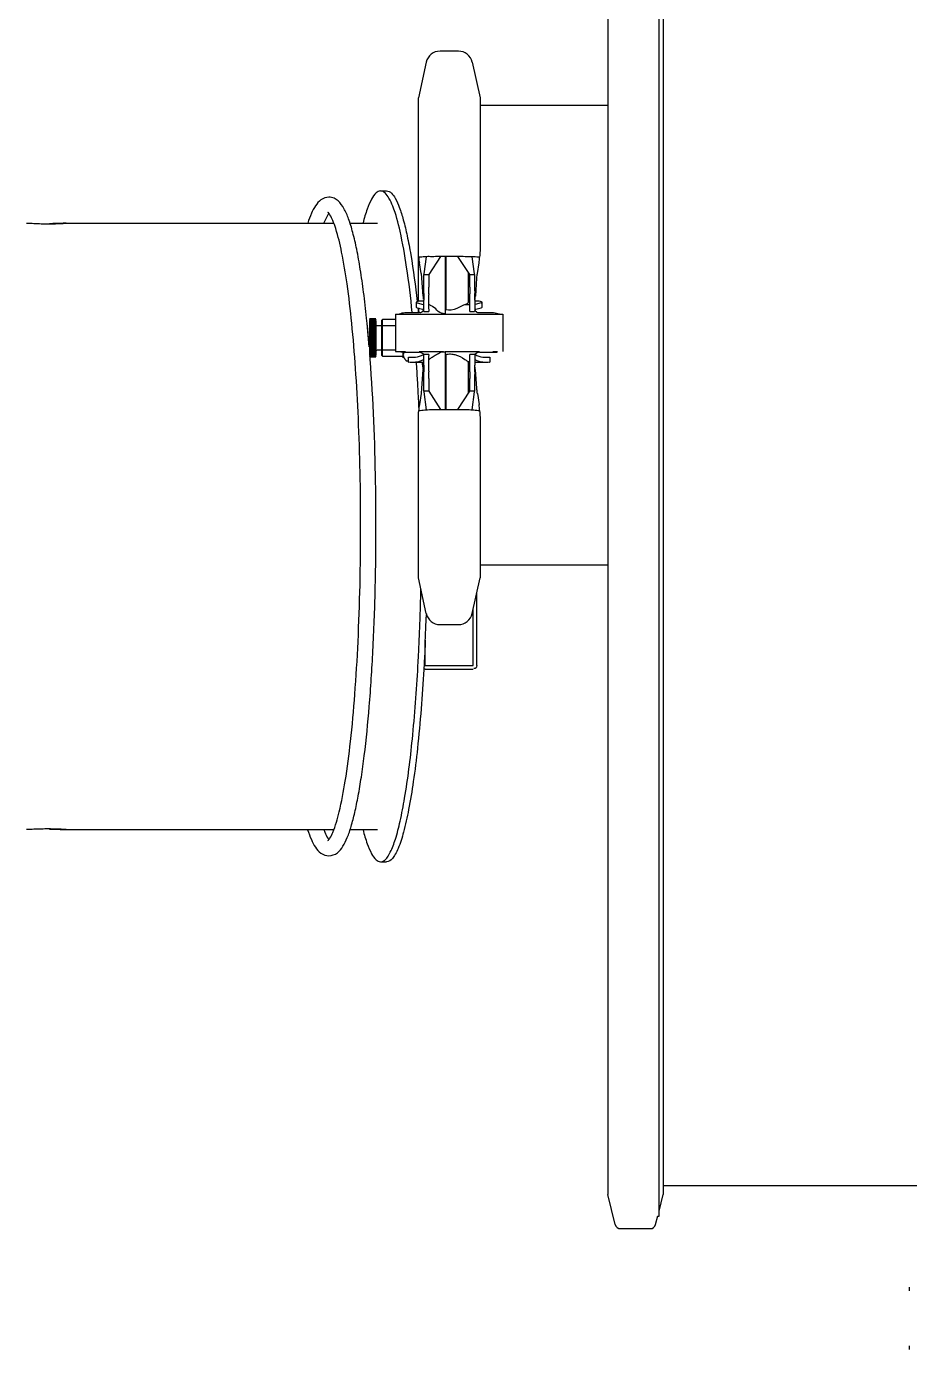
# Model space of a CAD drawing. Header units: millimetres. Extents: x 13935 to 21534, y -198 to 9202.
# Drawn here: x 15240.9 to 15529.3, y 5247 to 5678.9 of the extents above; entities that cross this region are included whole.
import ezdxf

# ---------------------------------------------------------------- set-up
doc = ezdxf.new("R2010")
doc.units = ezdxf.units.MM
doc.header["$LTSCALE"] = 326.7
doc.layers.get('0').update_dxf_attribs({"linetype": 'CONTINUOUS'})
doc.layers.add('02___PRT_ALL_AXES', color=7, linetype='CONTINUOUS')

msp = doc.modelspace()

# ---------------------------------------------------------------- linework, layer by layer
at = {"linetype": 'Continuous', "lineweight": 30}
for p, q in [((15447.48581, 5290.58717), (15447.48581, 5865.58867)), ((15430.73451, 5858.58042), (15430.73451, 5297.59693)), ((15448.83711, 5858.58042), (15448.83711, 5297.59693)), ((15371.48498, 5667.2683), (15368.92318, 5655.62371)), ((15381.99407, 5670.87994), (15375.97755, 5670.87994)), ((15386.48663, 5667.2683), (15389.04844, 5655.62371)), ((15368.92314, 5589.18832), (15368.92314, 5655.62353)), ((15389.04844, 5655.62371), (15389.04848, 5606.56807)), ((15430.73451, 5653.08868), (15389.04844, 5653.08868)), ((15356.55791, 5625.2475), (15358.54281, 5625.2475)), ((15253.88859, 5614.74423), (15253.8395, 5614.74724)), ((15253.88859, 5614.7475), (15341.28336, 5614.7475)), ((15346.59359, 5614.7475), (15355.6, 5614.7475)), ((15371.48498, 5603.77829), (15370.71553, 5598.14281)), ((15371.48502, 5603.7783), (15370.98581, 5603.73718)), ((15376.18581, 5603.84352), (15372.28677, 5597.93215)), ((15381.99407, 5603.84352), (15375.97755, 5603.84352)), ((15377.65247, 5603.81465), (15377.65247, 5585.15195)), ((15377.82887, 5603.81465), (15377.82887, 5586.47952)), ((15385.68485, 5597.93215), (15381.78581, 5603.84352)), ((15386.99723, 5603.73638), (15386.4866, 5603.7783)), ((15387.25608, 5598.14281), (15386.48663, 5603.77829)), ((15369.79383, 5598.28187), (15369.2255, 5601.7314)), ((15369.94297, 5597.73851), (15369.87109, 5597.7198)), ((15370.68644, 5593.86685), (15370.68675, 5597.7189)), ((15370.69815, 5597.9322), (15372.28677, 5597.93209)), ((15372.28677, 5597.93209), (15372.28644, 5593.86673)), ((15385.18581, 5598.68505), (15385.18581, 5588.81926)), ((15385.68484, 5597.93209), (15387.27346, 5597.9322)), ((15385.68518, 5593.86673), (15385.68484, 5597.93209)), ((15387.28486, 5597.7189), (15387.28518, 5593.86685)), ((15388.10053, 5597.7198), (15388.02865, 5597.73851)), ((15388.17774, 5598.28151), (15388.74587, 5601.72965)), ((15369.94738, 5596.74978), (15370.34959, 5590.84807)), ((15387.62202, 5590.84807), (15388.02423, 5596.74978)), ((15370.4123, 5589.28589), (15370.19972, 5589.28589)), ((15385.7188, 5588.98917), (15385.12238, 5588.98917)), ((15387.7719, 5589.28589), (15387.55558, 5589.28589)), ((15361.48581, 5585.03682), (15361.48581, 5572.83867)), ((15361.48581, 5585.03682), (15396.48581, 5585.03682)), ((15369.11445, 5585.42094), (15364.48581, 5585.42094)), ((15368.19972, 5588.90875), (15368.19972, 5587.2754)), ((15368.56859, 5588.6905), (15370.48622, 5588.18086)), ((15368.56859, 5587.05716), (15370.25719, 5586.60838)), ((15368.73762, 5587.03984), (15368.79127, 5586.52675)), ((15368.85702, 5585.88907), (15368.8968, 5585.49845)), ((15368.92314, 5587.05716), (15368.92314, 5585.42094)), ((15370.56944, 5588.15713), (15370.48622, 5588.18086)), ((15370.68543, 5585.87305), (15372.28543, 5585.87305)), ((15384.21049, 5588.18086), (15385.71958, 5588.18086)), ((15385.68619, 5585.87305), (15387.28619, 5585.87305)), ((15387.44429, 5588.22573), (15387.46691, 5588.54306)), ((15389.40302, 5588.6905), (15387.4854, 5588.18086)), ((15387.71443, 5586.60838), (15389.40302, 5587.05716)), ((15393.48581, 5585.42094), (15388.85716, 5585.42094)), ((15389.7719, 5587.2754), (15389.7719, 5588.90875)), ((15396.48581, 5585.03682), (15396.48581, 5572.83867)), ((15354.98581, 5583.53118), (15352.98581, 5583.53118)), ((15352.98581, 5583.45807), (15354.98581, 5583.45807)), ((15354.98581, 5583.40701), (15352.98581, 5583.40701)), ((15352.98581, 5583.39829), (15352.98581, 5583.3485)), ((15352.98581, 5583.31903), (15354.98581, 5583.31903)), ((15352.98581, 5583.26052), (15352.98581, 5583.20165)), ((15354.98581, 5583.25867), (15352.98581, 5583.25867)), ((15352.98581, 5583.15617), (15354.98581, 5583.15617)), ((15352.98581, 5583.09915), (15352.98581, 5583.03143)), ((15354.98581, 5583.08673), (15352.98581, 5583.08673)), ((15352.98581, 5582.97011), (15354.98581, 5582.97011)), ((15352.98581, 5582.91482), (15352.98581, 5582.83851)), ((15354.98581, 5582.89187), (15352.98581, 5582.89187)), ((15352.98581, 5582.78516), (15354.98581, 5582.78516)), ((15352.98581, 5582.7616), (15354.98581, 5582.7616)), ((15352.98581, 5582.70824), (15352.98581, 5582.62366)), ((15354.98581, 5582.67486), (15352.98581, 5582.67486)), ((15354.98581, 5582.65489), (15352.98581, 5582.65489)), ((15352.98581, 5582.57245), (15354.98581, 5582.57245)), ((15352.98581, 5582.53145), (15354.98581, 5582.53145)), ((15352.98581, 5582.48025), (15352.98581, 5571.97515)), ((15354.98581, 5582.43656), (15352.98581, 5582.43656)), ((15354.98581, 5582.42904), (15352.98581, 5582.42904)), ((15352.98581, 5582.28058), (15354.98581, 5582.28058)), ((15354.98581, 5582.18288), (15352.98581, 5582.18288)), ((15354.98581, 5582.17792), (15352.98581, 5582.17792)), ((15352.98581, 5582.00997), (15354.98581, 5582.00997)), ((15354.98581, 5581.91736), (15352.98581, 5581.91736)), ((15354.98581, 5581.89994), (15352.98581, 5581.89994)), ((15352.98581, 5581.81278), (15354.98581, 5581.81278)), ((15352.98581, 5581.7207), (15354.98581, 5581.7207)), ((15354.98581, 5581.63354), (15352.98581, 5581.63354)), ((15354.98581, 5581.60373), (15352.98581, 5581.60373)), ((15352.98581, 5581.52237), (15354.98581, 5581.52237)), ((15352.98581, 5581.4139), (15354.98581, 5581.4139)), ((15354.98581, 5581.33254), (15352.98581, 5581.33254)), ((15354.98581, 5581.29045), (15352.98581, 5581.29045)), ((15352.98581, 5581.21522), (15354.98581, 5581.21522)), ((15352.98581, 5581.09078), (15354.98581, 5581.09078)), ((15354.98581, 5581.01555), (15352.98581, 5581.01555)), ((15354.98581, 5580.96135), (15352.98581, 5580.96135)), ((15352.98581, 5580.89253), (15354.98581, 5580.89253)), ((15352.98581, 5580.75263), (15354.98581, 5580.75263)), ((15354.98581, 5580.68381), (15352.98581, 5580.68381)), ((15354.98581, 5580.61772), (15352.98581, 5580.61772)), ((15352.98581, 5580.55559), (15354.98581, 5580.55559)), ((15352.98581, 5580.40077), (15354.98581, 5580.40077)), ((15354.98581, 5580.33864), (15352.98581, 5580.33864)), ((15354.98581, 5583.39829), (15354.98581, 5583.3485)), ((15354.98581, 5583.26052), (15354.98581, 5583.20165)), ((15354.98581, 5583.09915), (15354.98581, 5583.03143)), ((15354.98581, 5582.91482), (15354.98581, 5582.83851)), ((15354.98581, 5582.70824), (15354.98581, 5582.62366)), ((15354.98581, 5582.48025), (15354.98581, 5571.97515)), ((15355.0528, 5581.52928), (15355.23578, 5581.34633)), ((15355.23578, 5581.34633), (15355.48581, 5581.27933)), ((15355.48581, 5581.27933), (15361.48581, 5581.27933)), ((15356.98581, 5571.48067), (15356.98581, 5583.07906)), ((15356.98582, 5583.07907), (15357.18583, 5583.27905)), ((15357.18581, 5571.28084), (15357.18581, 5583.27903)), ((15361.48581, 5583.27903), (15357.18581, 5583.27903)), ((15354.98581, 5580.26091), (15352.98581, 5580.26091)), ((15352.98581, 5580.20572), (15354.98581, 5580.20572)), ((15352.98581, 5580.03659), (15354.98581, 5580.03659)), ((15354.98581, 5579.9814), (15352.98581, 5579.9814)), ((15354.98581, 5579.89234), (15352.98581, 5579.89234)), ((15352.98581, 5579.84431), (15354.98581, 5579.84431)), ((15352.98581, 5579.66153), (15354.98581, 5579.66153)), ((15354.98581, 5579.6135), (15352.98581, 5579.6135)), ((15354.98581, 5579.51346), (15352.98581, 5579.51346)), ((15352.98581, 5579.47277), (15354.98581, 5579.47277)), ((15352.98581, 5579.27708), (15354.98581, 5579.27708)), ((15354.98581, 5579.23638), (15352.98581, 5579.23638)), ((15354.98581, 5579.12577), (15352.98581, 5579.12577)), ((15352.98581, 5579.09258), (15354.98581, 5579.09258)), ((15352.98581, 5578.88474), (15354.98581, 5578.88474)), ((15354.98581, 5578.85155), (15352.98581, 5578.85155)), ((15354.98581, 5578.73079), (15352.98581, 5578.73079)), ((15352.98581, 5578.70523), (15354.98581, 5578.70523)), ((15352.98581, 5578.48607), (15354.98581, 5578.48607)), ((15354.98581, 5578.46051), (15352.98581, 5578.46051)), ((15354.98581, 5578.33009), (15352.98581, 5578.33009)), ((15352.98581, 5578.31227), (15354.98581, 5578.31227)), ((15352.98581, 5578.08264), (15354.98581, 5578.08264)), ((15354.98581, 5578.06482), (15352.98581, 5578.06482)), ((15354.98581, 5577.92524), (15352.98581, 5577.92524)), ((15352.98581, 5577.91522), (15354.98581, 5577.91522)), ((15352.98581, 5577.67604), (15354.98581, 5577.67604)), ((15354.98581, 5577.66603), (15352.98581, 5577.66603)), ((15354.98581, 5577.51784), (15352.98581, 5577.51784)), ((15352.98581, 5577.51567), (15354.98581, 5577.51567)), ((15352.98581, 5577.26788), (15354.98581, 5577.26788)), ((15354.98581, 5577.26571), (15352.98581, 5577.26571)), ((15352.98581, 5577.11519), (15354.98581, 5577.11519)), ((15354.98581, 5577.10951), (15352.98581, 5577.10951)), ((15354.98581, 5576.86545), (15352.98581, 5576.86545)), ((15352.98581, 5576.85977), (15354.98581, 5576.85977)), ((15352.98581, 5576.71536), (15354.98581, 5576.71536)), ((15354.98581, 5576.70185), (15352.98581, 5576.70185)), ((15354.98581, 5576.46682), (15352.98581, 5576.46682)), ((15352.98581, 5576.45331), (15354.98581, 5576.45331)), ((15352.98581, 5576.31776), (15354.98581, 5576.31776)), ((15354.98581, 5576.29647), (15352.98581, 5576.29647)), ((15354.98581, 5576.07141), (15352.98581, 5576.07141)), ((15352.98581, 5576.05012), (15354.98581, 5576.05012)), ((15352.98581, 5575.92395), (15354.98581, 5575.92395)), ((15354.98581, 5575.89497), (15352.98581, 5575.89497)), ((15354.98581, 5575.68076), (15352.98581, 5575.68076)), ((15352.98581, 5575.65178), (15354.98581, 5575.65178)), ((15352.98581, 5575.5355), (15354.98581, 5575.5355)), ((15354.98581, 5575.49893), (15352.98581, 5575.49893)), ((15354.98581, 5575.29643), (15352.98581, 5575.29643)), ((15352.98581, 5575.25986), (15354.98581, 5575.25986)), ((15352.98581, 5575.15393), (15354.98581, 5575.15393)), ((15354.98581, 5575.10993), (15352.98581, 5575.10993)), ((15354.98581, 5574.91992), (15352.98581, 5574.91992)), ((15352.98581, 5574.87592), (15354.98581, 5574.87592)), ((15352.98581, 5574.78075), (15354.98581, 5574.78075)), ((15354.98581, 5574.72949), (15352.98581, 5574.72949)), ((15354.98581, 5574.55273), (15352.98581, 5574.55273)), ((15352.98581, 5574.50147), (15354.98581, 5574.50147)), ((15352.98581, 5574.41743), (15354.98581, 5574.41743)), ((15354.98581, 5574.35912), (15352.98581, 5574.35912)), ((15354.98581, 5574.1963), (15352.98581, 5574.1963)), ((15352.98581, 5574.13798), (15354.98581, 5574.13798)), ((15352.98581, 5574.06541), (15354.98581, 5574.06541)), ((15354.98581, 5574.00027), (15352.98581, 5574.00027)), ((15354.98581, 5573.85204), (15352.98581, 5573.85204)), ((15352.98581, 5573.78689), (15354.98581, 5573.78689)), ((15352.98581, 5573.72608), (15354.98581, 5573.72608)), ((15354.98581, 5573.65436), (15352.98581, 5573.65436)), ((15354.98581, 5573.5213), (15352.98581, 5573.5213)), ((15352.98581, 5573.44959), (15354.98581, 5573.44959)), ((15352.98581, 5573.40077), (15354.98581, 5573.40077)), ((15354.98581, 5573.32277), (15352.98581, 5573.32277)), ((15354.98581, 5573.20541), (15352.98581, 5573.20541)), ((15352.98581, 5573.1274), (15354.98581, 5573.1274)), ((15352.98581, 5573.09078), (15354.98581, 5573.09078)), ((15354.98581, 5573.00679), (15352.98581, 5573.00679)), ((15354.98581, 5572.90559), (15352.98581, 5572.90559)), ((15352.98581, 5572.8216), (15354.98581, 5572.8216)), ((15352.98581, 5572.79731), (15354.98581, 5572.79731)), ((15354.98581, 5572.70767), (15352.98581, 5572.70767)), ((15352.98581, 5572.5334), (15354.98581, 5572.5334)), ((15352.98581, 5572.52154), (15354.98581, 5572.52154)), ((15354.98581, 5572.4266), (15352.98581, 5572.4266)), ((15352.98581, 5572.26454), (15354.98581, 5572.26454)), ((15352.98581, 5572.26392), (15354.98581, 5572.26392)), ((15354.98581, 5572.16469), (15352.98581, 5572.16469)), ((15352.98581, 5572.02734), (15354.98581, 5572.02734)), ((15352.98581, 5572.01425), (15354.98581, 5572.01425)), ((15354.98581, 5571.92296), (15352.98581, 5571.92296)), ((15354.98581, 5571.88974), (15352.98581, 5571.88974)), ((15352.98581, 5571.83754), (15352.98581, 5571.75662)), ((15352.98581, 5571.81087), (15354.98581, 5571.81087)), ((15352.98581, 5571.78535), (15354.98581, 5571.78535)), ((15354.98581, 5571.70237), (15352.98581, 5571.70237)), ((15354.98581, 5571.83754), (15354.98581, 5571.75662)), ((15355.23578, 5573.21355), (15355.0528, 5573.03059)), ((15355.48581, 5573.28054), (15355.23578, 5573.21355)), ((15361.48581, 5573.28054), (15355.48581, 5573.28054)), ((15364.73581, 5572.70238), (15363.19601, 5572.70238)), ((15363.98576, 5570.77443), (15363.98581, 5572.61139)), ((15364.48581, 5572.57134), (15369.11445, 5572.57134)), ((15377.09865, 5572.70238), (15369.11445, 5572.70238)), ((15370.6812, 5571.79292), (15370.68543, 5571.85815)), ((15370.68295, 5571.80731), (15370.68543, 5571.85815)), ((15372.28543, 5571.85815), (15370.68543, 5571.85815)), ((15372.28543, 5571.85815), (15372.27903, 5571.75969)), ((15377.09865, 5572.70238), (15377.65729, 5572.70387)), ((15377.65247, 5572.68805), (15377.65247, 5553.85107)), ((15377.82887, 5571.88598), (15377.82887, 5553.85107)), ((15388.85717, 5572.7029), (15385.18581, 5572.70322)), ((15388.85713, 5572.70279), (15385.18583, 5572.70326)), ((15385.69258, 5571.75969), (15385.68619, 5571.85815)), ((15387.28619, 5571.85815), (15385.68619, 5571.85815)), ((15387.28619, 5571.85815), (15387.29042, 5571.79293)), ((15387.28619, 5571.85815), (15387.28866, 5571.80732)), ((15388.85716, 5572.57134), (15393.48581, 5572.57134)), ((15394.77561, 5572.70238), (15393.23579, 5572.70242)), ((15352.98581, 5571.63239), (15352.98581, 5571.55989)), ((15352.98581, 5571.57814), (15354.98581, 5571.57814)), ((15354.98581, 5571.5038), (15352.98581, 5571.5038)), ((15352.98581, 5571.44953), (15352.98581, 5571.38573)), ((15352.98581, 5571.39344), (15354.98581, 5571.39344)), ((15354.98581, 5571.32802), (15352.98581, 5571.32802)), ((15352.98581, 5571.28967), (15352.98581, 5571.23484)), ((15352.98581, 5571.23196), (15354.98581, 5571.23196)), ((15354.98581, 5571.17573), (15352.98581, 5571.17573)), ((15352.98581, 5571.09435), (15354.98581, 5571.09435)), ((15354.98581, 5571.04753), (15352.98581, 5571.04753)), ((15354.98581, 5571.63239), (15354.98581, 5571.55989)), ((15354.98581, 5571.44953), (15354.98581, 5571.38573)), ((15354.98581, 5571.28967), (15354.98581, 5571.23484)), ((15357.18583, 5571.28082), (15356.98582, 5571.4808)), ((15357.18581, 5571.28084), (15363.98581, 5571.28084)), ((15364.98525, 5569.77607), (15364.91106, 5569.84819)), ((15364.98525, 5569.77607), (15365.73822, 5569.77607)), ((15365.73819, 5569.36753), (15365.73819, 5570.96729)), ((15365.73822, 5570.96737), (15365.83041, 5570.97232)), ((15365.73822, 5569.36762), (15365.83041, 5569.37256)), ((15365.83041, 5570.97232), (15368.02334, 5571.02602)), ((15365.83041, 5569.37256), (15368.02334, 5569.42626)), ((15366.23819, 5569.35884), (15370.59456, 5569.35884)), ((15370.21999, 5569.30748), (15370.22957, 5569.16463)), ((15370.24885, 5569.43988), (15370.25866, 5569.29758)), ((15370.35997, 5567.79703), (15370.40209, 5567.15634)), ((15372.37408, 5570.27731), (15372.50712, 5570.3694)), ((15385.71929, 5569.41066), (15385.08704, 5569.41066)), ((15385.18581, 5569.43158), (15385.18581, 5559.15883)), ((15387.4436, 5569.35884), (15391.73342, 5569.35884)), ((15389.94828, 5571.02602), (15392.1412, 5570.97232)), ((15389.94828, 5569.42626), (15392.1412, 5569.37256)), ((15392.1412, 5570.97232), (15392.2334, 5570.96737)), ((15392.1412, 5569.37256), (15392.2334, 5569.36761)), ((15392.23342, 5570.96729), (15392.23342, 5569.36753)), ((15370.37038, 5566.99368), (15369.94738, 5560.71456)), ((15370.68675, 5560.15363), (15370.68644, 5564.05092)), ((15372.28644, 5564.05103), (15372.28677, 5559.93794)), ((15385.68484, 5559.93794), (15385.68518, 5564.05103)), ((15387.28518, 5564.05092), (15387.28486, 5560.15363)), ((15388.02423, 5560.71456), (15387.60123, 5566.99368)), ((15368.80654, 5560.68138), (15368.77229, 5561.2969)), ((15368.88904, 5559.15578), (15368.85878, 5559.72264)), ((15369.79388, 5559.14162), (15369.22574, 5555.50889)), ((15369.87109, 5559.72553), (15369.94297, 5559.74425)), ((15372.28677, 5559.93794), (15370.69815, 5559.93783)), ((15370.71553, 5559.7162), (15371.48499, 5553.78584)), ((15372.28677, 5559.93788), (15376.18581, 5553.85107)), ((15381.78581, 5553.85107), (15385.68485, 5559.93788)), ((15387.27346, 5559.93783), (15385.68484, 5559.93794)), ((15386.48663, 5553.78584), (15387.25608, 5559.7162)), ((15388.02865, 5559.74425), (15388.10053, 5559.72553)), ((15388.17778, 5559.14124), (15388.74612, 5555.50705)), ((15368.92314, 5498.93634), (15368.92314, 5550.53438)), ((15370.98546, 5553.74461), (15371.48502, 5553.78585)), ((15375.97755, 5553.85107), (15381.99407, 5553.85107)), ((15386.4866, 5553.78585), (15386.98581, 5553.74473)), ((15389.04848, 5550.53441), (15389.04844, 5498.93616)), ((15430.73451, 5503.08868), (15389.04844, 5503.08868)), ((15371.48498, 5487.29157), (15368.92318, 5498.93616)), ((15386.48663, 5487.29157), (15389.04844, 5498.93616)), ((15387.94722, 5470.33445), (15387.94722, 5493.93063)), ((15386.74722, 5470.33445), (15386.74722, 5488.47609)), ((15371.37508, 5483.8676), (15371.37279, 5483.81522)), ((15371.39107, 5483.82786), (15371.38908, 5483.77466)), ((15375.97755, 5483.67994), (15381.99407, 5483.67994)), ((15371.14722, 5470.33445), (15371.14722, 5478.65736)), ((15368.76649, 5470.09496), (15368.78241, 5470.37902)), ((15370.67887, 5469.2239), (15370.67285, 5469.12945)), ((15370.69766, 5469.15185), (15370.69209, 5469.05549)), ((15370.75121, 5470.35968), (15370.74636, 5470.28355)), ((15370.76365, 5470.31344), (15370.75928, 5470.23543)), ((15371.14722, 5470.33445), (15386.74722, 5470.33445)), ((15371.14722, 5469.09923), (15386.74722, 5469.09923)), ((15253.8395, 5416.74775), (15253.88859, 5416.75076)), ((15253.88859, 5416.7475), (15341.32887, 5416.7475)), ((15346.62059, 5416.7475), (15355.6, 5416.7475)), ((15356.55791, 5406.2475), (15358.54281, 5406.2475)), ((15448.83711, 5300.58868), (15473.98581, 5300.58868)), ((15501.98581, 5300.58868), (15558.48582, 5300.58868)), ((15433.19637, 5287.84796), (15430.73451, 5297.59693)), ((15447.48581, 5292.24578), (15448.83711, 5297.59693)), ((15446.37525, 5287.84796), (15447.09243, 5290.68802)), ((15447.06735, 5290.58868), (15447.48581, 5290.58868)), ((15434.94158, 5286.48868), (15444.63003, 5286.48868)), ((15529.28824, 5266.22827), (15529.28824, 5267.42827)), ((15529.28824, 5247.02827), (15529.28824, 5248.22827))]:
    msp.add_line(p, q, dxfattribs=at)
at = {"linetype": 'ByBlock'}
msp.add_line((15473.98581, 5300.58868), (15501.98581, 5300.58868), dxfattribs=at)
at = {"linetype": 'Continuous', "lineweight": 30}
for points in [[(15370.68675, 5597.7189), (15370.68802, 5597.79003), (15370.69182, 5597.86117), (15370.69815, 5597.9322)], [(15370.71553, 5598.14281), (15370.7073, 5598.07323), (15370.70151, 5598.00306), (15370.69815, 5597.93215)], [(15387.27347, 5597.93215), (15387.27011, 5598.00306), (15387.26432, 5598.07323), (15387.25608, 5598.14281)], [(15387.27346, 5597.9322), (15387.27979, 5597.86117), (15387.2836, 5597.79002), (15387.28486, 5597.7189)], [(15377.77785, 5585.94316), (15377.80173, 5586.21753), (15377.82887, 5586.47952)], [(15377.66255, 5572.69949), (15377.68973, 5572.68571), (15377.70601, 5572.64081), (15377.71936, 5572.57134)], [(15370.69815, 5559.93783), (15370.69182, 5560.00969), (15370.68802, 5560.08168), (15370.68675, 5560.15363)], [(15370.69815, 5559.93788), (15370.70151, 5559.86327), (15370.7073, 5559.78942), (15370.71553, 5559.7162)], [(15387.25608, 5559.7162), (15387.26432, 5559.78942), (15387.27011, 5559.86327), (15387.27347, 5559.93788)], [(15387.28486, 5560.15363), (15387.2836, 5560.08167), (15387.27979, 5560.00969), (15387.27346, 5559.93783)]]:
    msp.add_lwpolyline(points, dxfattribs=at)
for centre, radius, start, end in [((15375.97755, 5666.27994), 4.6, 90, 167.5906461), ((15381.99407, 5666.27994), 4.6, 12.4074185, 90), ((15148.82712, 5594.18692), 221.85955, 359.3660062, 359.9173245), ((15147.54044, 5594.19941), 224.74625, 359.3617187, 359.9152032), ((15610.2918, 5594.19875), 224.60687, 180.0846804, 180.6380574), ((15609.16846, 5594.18704), 221.88352, 180.0826958, 180.6340311), ((15416.72288, 5592.37256), 46.27361, 180.687194, 181.9636872), ((15443.24119, 5593.22446), 72.80557, 181.9186123, 182.640819), ((16028.01235, 5584.69346), 657.37695, 179.38651878, 179.57527181), ((16002.26467, 5584.93601), 630.02819, 179.38524549, 179.58065458), ((14754.05836, 5584.92111), 631.67684, 0.41974524, 0.61466212), ((14730.43625, 5584.69789), 656.89994, 0.42459636, 0.61351427), ((15314.16273, 5593.24521), 73.37363, 357.3052713, 358.0800328), ((15394.36793, 5590.76644), 8.28396, 214.7066248, 215.6084897), ((15388.54918, 5571.06234), 17.88179, 177.7668364, 177.9792167), ((15382.24392, 5571.30882), 11.57171, 177.531035, 177.7698449), ((15375.72705, 5571.3088), 11.57236, 2.2301228, 2.4689603), ((15369.41629, 5571.06211), 17.88794, 2.0205108, 2.2331201), ((15370.02444, 5574.66974), 7.02434, 223.2958333, 224.1606993), ((14766.93764, 5527.80958), 604.74582, 3.79131981, 3.93381124), ((15448.99125, 5564.26251), 78.55909, 177.3465135, 178.0760161), ((16039.52143, 5573.37877), 668.8869, 180.43114503, 180.61521475), ((16014.39378, 5573.14027), 642.15819, 180.42630091, 180.61649416), ((14745.32549, 5573.12435), 640.41047, 359.38340547, 359.57409833), ((14717.94158, 5573.38353), 669.39553, 359.38482021, 359.56872351), ((15311.73894, 5564.36376), 75.79867, 1.9174966, 2.508286), ((15148.00978, 5563.73805), 222.67688, 0.0805159, 0.6326387), ((15146.94395, 5563.72664), 225.34272, 0.0824657, 0.6367426), ((15611.16401, 5563.72599), 225.47907, 179.3630296, 179.9174197), ((15609.93836, 5563.73816), 222.65341, 179.3673993, 179.9195041), ((15341.23039, 5565.30926), 46.29212, 0.7039415, 1.969268), ((14660.77714, 5521.66603), 709.10361, 2.74270495, 3.03059579), ((14581.99774, 5513.33526), 789.94463, 357.85928927, 358.02441665), ((15375.97755, 5488.27994), 4.6, 192.4093539, 270), ((15381.99407, 5488.27994), 4.6, 270, 347.5925815), ((14607.28566, 5512.37106), 764.63834, 357.46646951, 357.85671879), ((15434.94158, 5288.28868), 1.8, 194.1723377, 270), ((15444.63003, 5288.28868), 1.8, 270, 345.8276623)]:
    msp.add_arc(centre, radius, start, end, dxfattribs=at)
for centre, major_axis, ratio, start_param, end_param in [((15370.19972, 5588.90875), (2, 0), 0.188572413, 1.570796327, 3.758686802), ((15387.7719, 5588.90875), (2, 0), 0.188572413, -0.617094148, 1.570796327), ((15370.19972, 5587.2754), (2, 0), 0.188572413, -3.141589156, -2.524498505), ((15369.82775, 5583.66), (0.07443, 2.99954), 0.709207113, -0.249873934, -0.168165305), ((15388.14386, 5583.66), (-0.07443, 2.99954), 0.709207113, 0.168165305, 0.330808272), ((15387.7719, 5587.2754), (2, 0), 0.188572413, -0.617094148, -0.00000352), ((15368.02334, 5579.02481), (0.19848, 7.99876), 0.709207113, 3.176566304, 3.633813091), ((15389.94828, 5579.02481), (-0.19848, 7.99876), 0.709207113, -3.640313679, -3.176566304), ((15368.02334, 5579.02481), (0.23817, 9.59851), 0.709207113, -3.106619003, -2.720515686), ((15389.94828, 5579.02481), (-0.23817, 9.59851), 0.709207113, 2.720515724, 3.106619003)]:
    msp.add_ellipse(centre, major_axis=major_axis, ratio=ratio, start_param=start_param, end_param=end_param, dxfattribs=at)
for points, knots in [([(15356.55791, 5625.2475), (15356.01938, 5625.2475), (15354.72602, 5624.49575), (15353.38688, 5622.31669), (15352.00147, 5619.00471), (15351.23559, 5616.34761), (15350.8387, 5614.82487)], [0, 0, 0, 0, 0.130778863, 0.329482076, 0.61785677, 1, 1, 1, 1]), ([(15358.04154, 5624.57739), (15357.92497, 5624.68298), (15357.50077, 5625.02805), (15356.94986, 5625.2475), (15356.55791, 5625.2475)], [0, 0, 0, 0, 0.28636771, 1, 1, 1, 1]), ([(15366.90987, 5585.51848), (15366.4069, 5590.47849), (15365.35342, 5599.38239), (15363.32389, 5610.99482), (15361.35809, 5618.57429), (15359.5276, 5622.70078), (15358.55942, 5624.10826), (15358.04154, 5624.57739)], [0, 0, 0, 0, 0.370070347, 0.664965352, 0.875545622, 0.94813017, 1, 1, 1, 1]), ([(15358.54276, 5625.2475), (15359.76478, 5625.24755), (15361.46635, 5622.91607), (15362.84247, 5619.65348), (15364.14919, 5615.48581), (15365.35557, 5610.33108), (15367.01162, 5601.45209), (15367.94213, 5594.26997), (15368.50769, 5589.16862)], [0, 0, 0, 0, 0.095807743, 0.180728406, 0.292954895, 0.432250531, 0.597595241, 1, 1, 1, 1]), ([(15240.93779, 5614.74747), (15241.75625, 5614.74749), (15244.16918, 5614.56388), (15246.58716, 5614.53389), (15248.1859, 5614.53389)], [0, 0, 0, 0, 0.338600187, 1, 1, 1, 1]), ([(15248.1859, 5614.53387), (15248.93039, 5614.53387), (15250.00479, 5614.54519), (15251.35923, 5614.58882), (15252.211, 5614.61957), (15252.8797, 5614.67166), (15253.43244, 5614.6712), (15253.66319, 5614.75913), (15253.88907, 5614.70846), (15253.88858, 5614.74429)], [0, 0, 0, 0, 0.391237413, 0.563918156, 0.713652313, 0.83563137, 0.925790991, 0.981170259, 1, 1, 1, 1]), ([(15253.65976, 5614.74316), (15253.41438, 5614.73451), (15251.67477, 5614.64866), (15249.93418, 5614.57769), (15248.43827, 5614.55081)], [0, 0, 0, 0, 0.140977523, 1, 1, 1, 1]), ([(15253.83939, 5614.74747), (15253.81489, 5614.74747), (15253.755, 5614.7463), (15253.69513, 5614.7444), (15253.65976, 5614.74316)], [0, 0, 0, 0, 0.409055103, 1, 1, 1, 1]), ([(15374.45097, 5603.80745), (15374.09773, 5603.795), (15373.11013, 5603.73771), (15372.11824, 5603.83062), (15371.48502, 5603.7783)], [0, 0, 0, 0, 0.357444977, 1, 1, 1, 1]), ([(15386.4866, 5603.7783), (15386.35931, 5603.78881), (15385.36886, 5603.71587), (15384.38107, 5603.77712), (15383.52054, 5603.80746)], [0, 0, 0, 0, 0.129170568, 1, 1, 1, 1]), ([(15369.79389, 5598.2815), (15369.80801, 5598.1958), (15369.83489, 5598.00867), (15369.85859, 5597.82115), (15369.87109, 5597.71976)], [0, 0, 0, 0, 0.459538687, 1, 1, 1, 1]), ([(15369.87109, 5597.71976), (15369.88095, 5597.62399), (15369.90155, 5597.42108), (15369.91798, 5597.21776), (15369.92519, 5597.11033)], [0, 0, 0, 0, 0.472063238, 1, 1, 1, 1]), ([(15388.10053, 5597.71973), (15388.10505, 5597.75636), (15388.11397, 5597.82799), (15388.12315, 5597.8996), (15388.12772, 5597.93459)], [0, 0, 0, 0, 0.511183515, 1, 1, 1, 1]), ([(15388.12772, 5597.93459), (15388.13574, 5597.9959), (15388.15138, 5598.11156), (15388.1688, 5598.22698), (15388.17773, 5598.28113)], [0, 0, 0, 0, 0.529786701, 1, 1, 1, 1]), ([(15369.92519, 5597.11033), (15369.92896, 5597.05404), (15369.93602, 5596.93658), (15369.94142, 5596.81903), (15369.94381, 5596.75783)], [0, 0, 0, 0, 0.479517203, 1, 1, 1, 1]), ([(15370.45259, 5591.81757), (15370.44927, 5592.12364), (15370.56067, 5592.39225), (15370.38856, 5593.07741), (15370.50276, 5593.0759)], [0, 0, 0, 0, 0.728254505, 1, 1, 1, 1]), ([(15370.68543, 5585.87305), (15370.68166, 5585.98776), (15370.64108, 5587.21833), (15370.64631, 5588.45006), (15370.65347, 5589.56649)], [0, 0, 0, 0, 0.093216092, 1, 1, 1, 1]), ([(15372.25335, 5589.54712), (15372.25035, 5589.07305), (15372.24609, 5587.84829), (15372.2608, 5586.62335), (15372.28543, 5585.87305)], [0, 0, 0, 0, 0.387073565, 1, 1, 1, 1]), ([(15385.68619, 5585.87305), (15385.68993, 5585.98723), (15385.7303, 5587.21188), (15385.72529, 5588.43767), (15385.71825, 5589.54869)], [0, 0, 0, 0, 0.093239426, 1, 1, 1, 1]), ([(15387.31815, 5589.56587), (15387.3212, 5589.08951), (15387.3256, 5587.85851), (15387.31095, 5586.62731), (15387.28619, 5585.87305)], [0, 0, 0, 0, 0.386969394, 1, 1, 1, 1]), ([(15387.46885, 5593.0759), (15387.52819, 5593.07668), (15387.46273, 5592.71851), (15387.59484, 5592.1317), (15387.51304, 5591.32556), (15387.49517, 5590.78694)], [0, 0, 0, 0, 0.077656781, 0.294736241, 1, 1, 1, 1]), ([(15369.60934, 5585.47854), (15369.55481, 5585.47854), (15369.43839, 5585.49405), (15369.32967, 5585.53782), (15369.27517, 5585.56629)], [0, 0, 0, 0, 0.470009436, 1, 1, 1, 1]), ([(15370.33866, 5585.94316), (15370.39878, 5586.02712), (15370.5138, 5586.194), (15370.62207, 5586.36538), (15370.67318, 5586.45061)], [0, 0, 0, 0, 0.509565209, 1, 1, 1, 1]), ([(15375.39007, 5585.94316), (15374.87326, 5586.49703), (15374.11795, 5587.13237), (15373.29783, 5587.66298), (15373.10859, 5587.77329)], [0, 0, 0, 0, 0.775705373, 1, 1, 1, 1]), ([(15384.1512, 5588.16251), (15383.20377, 5587.86155), (15381.41227, 5586.57958), (15378.97972, 5586.078), (15377.82887, 5586.47952)], [0, 0, 0, 0, 0.44920831, 1, 1, 1, 1]), ([(15384.21049, 5588.18086), (15384.30756, 5588.20848), (15384.4847, 5588.2649), (15384.65666, 5588.33593), (15384.73309, 5588.37268)], [0, 0, 0, 0, 0.54339355, 1, 1, 1, 1]), ([(15384.73309, 5588.37268), (15384.83334, 5588.42087), (15384.99776, 5588.512), (15385.1362, 5588.65319), (15385.16616, 5588.72442)], [0, 0, 0, 0, 0.590053262, 1, 1, 1, 1]), ([(15385.16616, 5588.72442), (15385.17258, 5588.73968), (15385.18255, 5588.77081), (15385.18597, 5588.80336), (15385.18595, 5588.81926)], [0, 0, 0, 0, 0.509978011, 1, 1, 1, 1]), ([(15387.33406, 5586.3922), (15387.36925, 5586.33485), (15387.44232, 5586.21968), (15387.51854, 5586.10657), (15387.55787, 5586.04977)], [0, 0, 0, 0, 0.493364719, 1, 1, 1, 1]), ([(15387.93901, 5585.65422), (15387.91109, 5585.69321), (15387.86677, 5585.79199), (15387.85971, 5585.89909), (15387.86221, 5585.95658)], [0, 0, 0, 0, 0.454557915, 1, 1, 1, 1]), ([(15363.19601, 5572.70238), (15362.78037, 5572.70582), (15362.16985, 5572.64984), (15361.73285, 5572.77102), (15361.48581, 5572.70969), (15361.48581, 5572.74945)], [0, 0, 0, 0, 0.728573581, 0.930303043, 1, 1, 1, 1]), ([(15364.12636, 5572.42296), (15364.08901, 5572.33073), (15364.02699, 5572.14372), (15363.99386, 5571.94922), (15363.98581, 5571.85275)], [0, 0, 0, 0, 0.506893184, 1, 1, 1, 1]), ([(15370.71632, 5571.79684), (15370.69305, 5571.82362), (15370.64455, 5571.8768), (15370.59368, 5571.92771), (15370.56734, 5571.95294)], [0, 0, 0, 0, 0.493044569, 1, 1, 1, 1]), ([(15370.65346, 5568.34551), (15370.65094, 5568.73323), (15370.64743, 5569.84902), (15370.65276, 5570.96521), (15370.67851, 5571.69289)], [0, 0, 0, 0, 0.347467353, 1, 1, 1, 1]), ([(15372.28098, 5571.7591), (15372.27539, 5571.61618), (15372.24407, 5570.48426), (15372.247, 5569.35168), (15372.25336, 5568.36243)], [0, 0, 0, 0, 0.126319561, 1, 1, 1, 1]), ([(15379.44038, 5572.03251), (15379.91577, 5572.01257), (15381.57004, 5571.73506), (15383.06809, 5570.92544), (15384.0597, 5570.27514)], [0, 0, 0, 0, 0.286351754, 1, 1, 1, 1]), ([(15385.71826, 5568.36398), (15385.72088, 5568.77028), (15385.72384, 5569.90198), (15385.71896, 5571.03419), (15385.69064, 5571.75911)], [0, 0, 0, 0, 0.359001629, 1, 1, 1, 1]), ([(15387.40428, 5571.95294), (15387.3782, 5571.92797), (15387.3278, 5571.87756), (15387.27975, 5571.82492), (15387.25667, 5571.79842)], [0, 0, 0, 0, 0.506884454, 1, 1, 1, 1]), ([(15387.2931, 5571.69279), (15387.2986, 5571.53734), (15387.32712, 5570.42164), (15387.3244, 5569.30537), (15387.31815, 5568.3449)], [0, 0, 0, 0, 0.139374325, 1, 1, 1, 1]), ([(15394.37237, 5572.66739), (15394.42421, 5572.66782), (15394.52574, 5572.66234), (15394.62462, 5572.63547), (15394.6699, 5572.61581)], [0, 0, 0, 0, 0.512294843, 1, 1, 1, 1]), ([(15363.98581, 5571.56426), (15363.99386, 5571.46779), (15364.02699, 5571.2733), (15364.08901, 5571.08629), (15364.12635, 5570.99405)], [0, 0, 0, 0, 0.493108144, 1, 1, 1, 1]), ([(15364.12635, 5570.99405), (15364.16843, 5570.89013), (15364.27, 5570.68376), (15364.39437, 5570.49068), (15364.46211, 5570.39512)], [0, 0, 0, 0, 0.489044799, 1, 1, 1, 1]), ([(15364.46211, 5570.39512), (15364.50354, 5570.33669), (15364.5906, 5570.22073), (15364.68299, 5570.109), (15364.73084, 5570.05345)], [0, 0, 0, 0, 0.494171163, 1, 1, 1, 1]), ([(15364.73084, 5570.05345), (15364.76007, 5570.0195), (15364.81973, 5569.95192), (15364.88087, 5569.88569), (15364.91196, 5569.85269)], [0, 0, 0, 0, 0.497001139, 1, 1, 1, 1]), ([(15368.77229, 5561.2969), (15368.73337, 5561.99058), (15368.57583, 5564.7226), (15368.4012, 5567.45363), (15368.26046, 5569.49056)], [0, 0, 0, 0, 0.253883837, 1, 1, 1, 1]), ([(15384.94077, 5569.65429), (15384.98169, 5569.62259), (15385.05053, 5569.56804), (15385.11741, 5569.51093), (15385.14338, 5569.48588)], [0, 0, 0, 0, 0.589331222, 1, 1, 1, 1]), ([(15385.14338, 5569.48588), (15385.15445, 5569.47519), (15385.16939, 5569.45908), (15385.18558, 5569.43939), (15385.18573, 5569.43166)], [0, 0, 0, 0, 0.665715953, 1, 1, 1, 1]), ([(15370.49964, 5564.6892), (15370.44281, 5564.6883), (15370.50559, 5565.03211), (15370.37949, 5565.59859), (15370.45914, 5566.37825), (15370.47644, 5566.90001)], [0, 0, 0, 0, 0.077003883, 0.292643544, 1, 1, 1, 1]), ([(15387.51902, 5565.87799), (15387.52223, 5565.58832), (15387.41754, 5565.33515), (15387.57936, 5564.6875), (15387.47198, 5564.6892)], [0, 0, 0, 0, 0.729544521, 1, 1, 1, 1]), ([(15369.84389, 5559.50371), (15369.83585, 5559.43997), (15369.82014, 5559.31926), (15369.80277, 5559.19878), (15369.79389, 5559.14199)], [0, 0, 0, 0, 0.527828488, 1, 1, 1, 1]), ([(15369.87109, 5559.7256), (15369.86656, 5559.68783), (15369.85763, 5559.61386), (15369.84846, 5559.53991), (15369.84389, 5559.50371)], [0, 0, 0, 0, 0.510400218, 1, 1, 1, 1]), ([(15388.04643, 5560.34886), (15388.04267, 5560.40561), (15388.03563, 5560.52355), (15388.03021, 5560.64158), (15388.0278, 5560.70281)], [0, 0, 0, 0, 0.481362127, 1, 1, 1, 1]), ([(15388.10053, 5559.72557), (15388.09068, 5559.824), (15388.0702, 5560.03155), (15388.05368, 5560.23947), (15388.04643, 5560.34886)], [0, 0, 0, 0, 0.474321799, 1, 1, 1, 1]), ([(15388.17772, 5559.14163), (15388.1637, 5559.23129), (15388.13692, 5559.42583), (15388.11308, 5559.62073), (15388.10053, 5559.72557)], [0, 0, 0, 0, 0.462222575, 1, 1, 1, 1]), ([(15371.48502, 5553.78585), (15371.61319, 5553.79633), (15372.59315, 5553.94296), (15373.59018, 5553.89771), (15374.45107, 5553.87803)], [0, 0, 0, 0, 0.129932748, 1, 1, 1, 1]), ([(15383.52065, 5553.87803), (15383.87386, 5553.88611), (15384.86377, 5553.91495), (15385.85233, 5553.83772), (15386.4866, 5553.78585)], [0, 0, 0, 0, 0.356986137, 1, 1, 1, 1]), ([(15369.44025, 5484.75398), (15369.47164, 5485.62086), (15369.59255, 5489.12056), (15369.69066, 5492.62104), (15369.75221, 5495.25466)], [0, 0, 0, 0, 0.24771464, 1, 1, 1, 1]), ([(15368.78241, 5470.37902), (15368.84404, 5471.48273), (15369.08425, 5475.98314), (15369.28149, 5480.48583), (15369.40831, 5483.88486)], [0, 0, 0, 0, 0.245279281, 1, 1, 1, 1]), ([(15371.17659, 5478.57095), (15371.14575, 5477.87435), (15371.01998, 5475.12127), (15370.87863, 5472.36889), (15370.76365, 5470.31344)], [0, 0, 0, 0, 0.253009533, 1, 1, 1, 1]), ([(15358.04393, 5406.91984), (15358.78147, 5407.58903), (15360.08198, 5409.81174), (15361.63521, 5414.06341), (15363.14483, 5419.98465), (15365.20347, 5430.84798), (15367.25576, 5447.73234), (15368.31881, 5462.13794), (15368.76649, 5470.09496)], [0, 0, 0, 0, 0.046250831, 0.116333902, 0.210945775, 0.329234261, 0.629878256, 1, 1, 1, 1]), ([(15370.69209, 5469.05549), (15370.19467, 5460.45375), (15369.2671, 5448.2247), (15367.40176, 5432.97718), (15365.92642, 5423.84218), (15364.31363, 5416.52343), (15362.82335, 5411.65312), (15361.47018, 5408.80293), (15360.43125, 5407.16531), (15359.27063, 5406.24759), (15358.54279, 5406.2476)], [0, 0, 0, 0, 0.396621505, 0.564223226, 0.706998095, 0.822440043, 0.908907764, 0.941198855, 0.966495929, 1, 1, 1, 1]), ([(15371.14722, 5469.09923), (15371.0689, 5469.09923), (15370.9052, 5469.11473), (15370.74535, 5469.15266), (15370.6641, 5469.17878)], [0, 0, 0, 0, 0.478552741, 1, 1, 1, 1]), ([(15387.1186, 5469.3106), (15387.09482, 5469.32211), (15387.04612, 5469.34915), (15387.0002, 5469.38062), (15386.97679, 5469.39803)], [0, 0, 0, 0, 0.475208615, 1, 1, 1, 1]), ([(15387.94722, 5470.33445), (15387.94736, 5470.06104), (15387.92583, 5469.5272), (15387.31888, 5469.21368), (15387.1186, 5469.3106)], [0, 0, 0, 0, 0.551335889, 1, 1, 1, 1]), ([(15248.1859, 5416.96114), (15246.58719, 5416.96114), (15244.16921, 5416.9311), (15241.75629, 5416.74753), (15240.93779, 5416.74753)], [0, 0, 0, 0, 0.661388165, 1, 1, 1, 1]), ([(15253.88858, 5416.75071), (15253.889, 5416.78654), (15253.66331, 5416.73588), (15253.43239, 5416.8238), (15252.87978, 5416.82334), (15252.21105, 5416.87543), (15251.35927, 5416.90618), (15250.0048, 5416.94982), (15248.93038, 5416.96112), (15248.1859, 5416.96112)], [0, 0, 0, 0, 0.018828952, 0.074205855, 0.16435962, 0.286337043, 0.436073129, 0.608764015, 1, 1, 1, 1]), ([(15248.43681, 5416.94422), (15249.02423, 5416.93367), (15250.76475, 5416.89166), (15252.50312, 5416.79289), (15253.65576, 5416.75199)], [0, 0, 0, 0, 0.337479483, 1, 1, 1, 1]), ([(15253.65576, 5416.75199), (15253.69198, 5416.7507), (15253.75318, 5416.74875), (15253.8144, 5416.74753), (15253.83939, 5416.74753)], [0, 0, 0, 0, 0.591854119, 1, 1, 1, 1]), ([(15350.8376, 5416.67439), (15351.23456, 5415.15105), (15352.00056, 5412.49289), (15353.38624, 5409.17959), (15354.72558, 5406.9997), (15356.01927, 5406.24756), (15356.55792, 5406.24756)], [0, 0, 0, 0, 0.382155519, 0.670536128, 0.869235948, 1, 1, 1, 1]), ([(15356.55792, 5406.24756), (15356.68279, 5406.24756), (15357.23588, 5406.3113), (15357.72801, 5406.6332), (15358.04393, 5406.91984)], [0, 0, 0, 0, 0.226434241, 1, 1, 1, 1])]:
    msp.add_open_spline(points, degree=3, knots=knots, dxfattribs=at)
for points in [[(15369.06859, 5603.57845), (15368.96087, 5604.57032), (15368.92313, 5605.57033), (15368.92314, 5606.56804)], [(15389.04848, 5606.56807), (15389.04849, 5605.57035), (15389.01074, 5604.57033), (15388.90303, 5603.57845)], [(15370.98546, 5603.73729), (15370.3465, 5603.68438), (15369.70772, 5603.62928), (15369.06859, 5603.57845)], [(15369.06859, 5603.57845), (15369.07598, 5602.96), (15369.1252, 5602.33991), (15369.22574, 5601.72965)], [(15375.97755, 5603.84352), (15375.46855, 5603.84352), (15374.95966, 5603.82539), (15374.45097, 5603.80745)], [(15383.52054, 5603.80746), (15383.01189, 5603.82539), (15382.50303, 5603.84352), (15381.99407, 5603.84352)], [(15388.90303, 5603.57845), (15388.26759, 5603.62899), (15387.6325, 5603.68376), (15386.99723, 5603.73638)], [(15388.74587, 5601.72965), (15388.84642, 5602.33991), (15388.89563, 5602.96), (15388.90302, 5603.57845)], [(15388.02045, 5596.74923), (15388.0405, 5597.04813), (15388.04882, 5597.34931), (15388.1006, 5597.64438)], [(15363.53224, 5585.29632), (15363.22405, 5585.22298), (15362.923, 5585.12233), (15362.61832, 5585.03555)], [(15364.48581, 5585.42094), (15364.16525, 5585.42094), (15363.84409, 5585.37054), (15363.53224, 5585.29632)], [(15368.79127, 5586.52675), (15368.81335, 5586.31421), (15368.83527, 5586.10165), (15368.85702, 5585.88907)], [(15370.33866, 5585.94316), (15370.17084, 5585.70881), (15369.89759, 5585.47854), (15369.60934, 5585.47854)], [(15373.10859, 5587.77329), (15372.84587, 5587.92643), (15372.57225, 5588.06712), (15372.28351, 5588.16251)], [(15377.65247, 5585.15195), (15376.85702, 5585.22634), (15375.93512, 5585.35904), (15375.39007, 5585.94316)], [(15388.85716, 5585.42094), (15388.54139, 5585.42094), (15388.12285, 5585.39749), (15387.93901, 5585.65422)], [(15394.45275, 5585.29307), (15394.13662, 5585.36902), (15393.81093, 5585.42094), (15393.48581, 5585.42094)], [(15395.35697, 5585.03453), (15395.05545, 5585.1203), (15394.75756, 5585.21984), (15394.45275, 5585.29307)], [(15363.19601, 5572.70238), (15363.59931, 5572.69905), (15364.02632, 5572.52896), (15364.40544, 5572.66657)], [(15369.86648, 5572.41612), (15369.62987, 5572.51375), (15369.37041, 5572.57134), (15369.11445, 5572.57134)], [(15370.56734, 5571.95294), (15370.36508, 5572.1466), (15370.12534, 5572.30931), (15369.86648, 5572.41612)], [(15373.43134, 5570.99986), (15373.87119, 5571.29347), (15374.31712, 5571.5787), (15374.77392, 5571.84515)], [(15374.77392, 5571.84515), (15375.22997, 5572.11116), (15375.69807, 5572.35918), (15376.18152, 5572.57134)], [(15376.18152, 5572.57134), (15376.4643, 5572.69544), (15376.78984, 5572.70108), (15377.09865, 5572.70238)], [(15385.18583, 5572.70326), (15382.67631, 5572.70358), (15380.1668, 5572.70387), (15377.65729, 5572.70387)], [(15377.82887, 5571.88598), (15378.35548, 5572.00265), (15378.90147, 5572.05511), (15379.44038, 5572.03251)], [(15388.10508, 5572.4161), (15387.84625, 5572.30929), (15387.60653, 5572.14659), (15387.40428, 5571.95294)], [(15388.85716, 5572.57134), (15388.60118, 5572.57134), (15388.34171, 5572.51374), (15388.10508, 5572.4161)], [(15393.48581, 5572.57134), (15393.78306, 5572.57134), (15394.07513, 5572.66494), (15394.37237, 5572.66739)], [(15372.50712, 5570.3694), (15372.8138, 5570.58158), (15373.12117, 5570.79281), (15373.43134, 5570.99986)], [(15384.0597, 5570.27514), (15384.36013, 5570.07812), (15384.65676, 5569.87434), (15384.94077, 5569.65429)], [(15368.85878, 5559.72264), (15368.84159, 5560.04224), (15368.82418, 5560.36182), (15368.80654, 5560.68138)], [(15369.95116, 5560.71513), (15369.9309, 5560.40942), (15369.92089, 5560.10178), (15369.87101, 5559.79949)], [(15369.12638, 5554.36715), (15369.10743, 5554.77722), (15369.08812, 5555.18728), (15369.06847, 5555.59732)], [(15369.22574, 5555.50889), (15369.12637, 5554.87351), (15369.07605, 5554.22905), (15369.06859, 5553.586)], [(15388.90302, 5553.586), (15388.89557, 5554.22905), (15388.84524, 5554.87351), (15388.74587, 5555.50889)], [(15368.92314, 5550.53438), (15368.92313, 5551.55274), (15368.96179, 5552.57325), (15369.06859, 5553.58599)], [(15369.06859, 5553.58599), (15369.70731, 5553.64158), (15370.34646, 5553.69222), (15370.98546, 5553.74461)], [(15374.45107, 5553.87803), (15374.95985, 5553.8664), (15375.46865, 5553.85107), (15375.97755, 5553.85107)], [(15381.99407, 5553.85107), (15382.503, 5553.85107), (15383.01184, 5553.8664), (15383.52065, 5553.87803)], [(15386.98616, 5553.74461), (15387.62515, 5553.69222), (15388.2643, 5553.64158), (15388.90303, 5553.58599)], [(15388.90303, 5553.58599), (15389.00982, 5552.57326), (15389.04849, 5551.55276), (15389.04848, 5550.53441)], [(15371.51092, 5487.22996), (15371.49849, 5486.8543), (15371.48579, 5486.47866), (15371.47284, 5486.10302)], [(15369.40831, 5483.88486), (15369.41912, 5484.17456), (15369.42977, 5484.46427), (15369.44025, 5484.75398)], [(15370.75928, 5470.23543), (15370.73903, 5469.87422), (15370.71849, 5469.51303), (15370.69766, 5469.15185)]]:
    msp.add_open_spline(points, degree=3, dxfattribs=at)
at = {"layer": '02___PRT_ALL_AXES', "linetype": 'Continuous', "lineweight": 30}
for p, q in [((15352.18285, 5582.02871), (15351.99645, 5583.66271)), ((15352.18842, 5581.97261), (15352.00868, 5583.74461)), ((15352.84251, 5574.37592), (15352.18285, 5582.02871)), ((15352.36337, 5580.16927), (15352.18842, 5581.97261)), ((15352.49656, 5578.74028), (15352.36337, 5580.16927)), ((15352.6334, 5577.21785), (15352.49656, 5578.74028)), ((15352.77051, 5575.6328), (15352.6334, 5577.21785)), ((15352.86536, 5574.49907), (15352.77051, 5575.6328)), ((15353.19772, 5570.25502), (15353.15652, 5570.80607)), ((15350.03738, 5515.6975), (15350.03738, 5515.7975)), ((15350.06591, 5515.6975), (15350.0659, 5515.79773)), ((15355.06574, 5515.6975), (15355.0649, 5515.7975)), ((15355.06592, 5515.6975), (15355.06591, 5515.79751))]:
    msp.add_line(p, q, dxfattribs=at)
for points, knots in [([(15339.68629, 5623.1975), (15338.77144, 5623.1975), (15336.97775, 5622.52614), (15335.19506, 5620.41681), (15333.84663, 5617.79719), (15333.13092, 5615.83997), (15332.77843, 5614.76058)], [0, 0, 0, 0, 0.237537922, 0.459965959, 0.705174579, 1, 1, 1, 1]), ([(15352.00868, 5583.74461), (15351.71748, 5586.55258), (15351.10814, 5591.87214), (15350.04219, 5599.36551), (15348.88022, 5605.89084), (15347.63537, 5611.39511), (15346.29227, 5615.8715), (15344.81235, 5619.40246), (15343.17203, 5621.75415), (15341.36579, 5622.95668), (15340.25885, 5623.1975), (15339.68629, 5623.1975)], [0, 0, 0, 0, 0.196444228, 0.372544189, 0.526614731, 0.657516884, 0.765121828, 0.851230415, 0.923826738, 0.960157139, 1, 1, 1, 1]), ([(15339.70126, 5617.92399), (15339.57692, 5617.77021), (15338.89211, 5616.81473), (15338.44109, 5615.71412), (15338.09328, 5614.80296)], [0, 0, 0, 0, 0.168584148, 1, 1, 1, 1]), ([(15340.0519, 5617.39495), (15339.92212, 5617.59686), (15339.71214, 5617.86756), (15339.52027, 5618.11684), (15339.27586, 5618.32219), (15339.58366, 5618.1975), (15339.68629, 5618.1975)], [0, 0, 0, 0, 0.51733093, 0.683133211, 0.778797623, 1, 1, 1, 1]), ([(15350.0659, 5515.79773), (15350.06452, 5527.54076), (15349.72086, 5544.72931), (15348.50105, 5566.82257), (15347.29339, 5581.4499), (15345.819, 5594.12234), (15344.12947, 5604.42765), (15342.51488, 5611.35649), (15341.10169, 5615.36004), (15340.41367, 5616.83212), (15340.0519, 5617.39495)], [0, 0, 0, 0, 0.343533647, 0.50272732, 0.64724665, 0.772855247, 0.875801718, 0.952746676, 0.980426676, 1, 1, 1, 1]), ([(15355.06591, 5515.79751), (15355.06536, 5520.55187), (15354.9095, 5538.71617), (15354.19073, 5556.88086), (15353.19772, 5570.25502)], [0, 0, 0, 0, 0.261727031, 1, 1, 1, 1]), ([(15339.38389, 5413.15135), (15339.62816, 5413.3815), (15340.25567, 5414.23538), (15341.70178, 5417.31272), (15343.42647, 5423.58281), (15345.28709, 5433.51767), (15346.93059, 5446.32305), (15348.29264, 5461.49332), (15349.30363, 5478.50808), (15349.9266, 5496.78248), (15350.06591, 5509.32178), (15350.06591, 5515.6975)], [0, 0, 0, 0, 0.009706534, 0.030301198, 0.098057689, 0.19686965, 0.322708072, 0.471203431, 0.637352866, 0.815601115, 1, 1, 1, 1]), ([(15339.68629, 5408.1975), (15340.66637, 5408.1975), (15342.59414, 5408.98252), (15344.43256, 5411.36783), (15345.83891, 5414.33543), (15347.08547, 5418.0418), (15348.24773, 5422.57841), (15349.34079, 5427.95696), (15350.36086, 5434.15163), (15351.67297, 5443.88218), (15353.02333, 5457.64993), (15354.18724, 5475.71582), (15354.90502, 5495.31497), (15355.06592, 5508.81648), (15355.06592, 5515.6975)], [0, 0, 0, 0, 0.026436983, 0.051494834, 0.079948419, 0.114776263, 0.15680828, 0.206209082, 0.26277741, 0.326126846, 0.471030927, 0.635820666, 0.81438894, 1, 1, 1, 1]), ([(15332.74926, 5416.72408), (15333.10322, 5415.63264), (15333.82157, 5413.65471), (15335.1745, 5411.00829), (15336.96191, 5408.87751), (15338.76624, 5408.1975), (15339.68629, 5408.1975)], [0, 0, 0, 0, 0.295527694, 0.540937356, 0.763031118, 1, 1, 1, 1]), ([(15338.04491, 5416.71978), (15338.15113, 5416.43745), (15338.52016, 5415.50675), (15338.9419, 5414.58934), (15339.32068, 5414.00005)], [0, 0, 0, 0, 0.301000386, 1, 1, 1, 1]), ([(15339.32068, 5414.00005), (15339.36034, 5413.93834), (15339.49854, 5413.73102), (15339.64878, 5413.53163), (15339.76202, 5413.39717)], [0, 0, 0, 0, 0.294429847, 1, 1, 1, 1])]:
    msp.add_open_spline(points, degree=3, knots=knots, dxfattribs=at)

doc.saveas('drawing.dxf')
